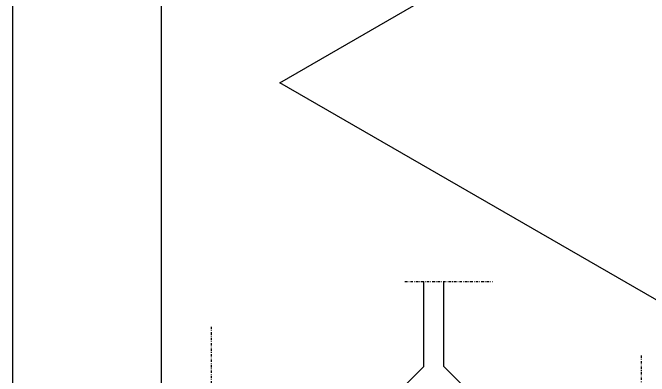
# Paper-space layout 'P12 (2)' of a CAD drawing. Extents: x 32 to 873, y 2 to 596.
# Drawn here: x 32.4 to 161, y 137.4 to 210.8 of the extents above; entities that cross this region are included whole.
import ezdxf

# ---------------------------------------------------------------- set-up
doc = ezdxf.new("R2010")
doc.units = 0
doc.header["$MEASUREMENT"] = 0
doc.linetypes.add('DASHDOT', pattern=[1, 0.5, -0.25, 0, -0.25])
doc.layers.get('0').update_dxf_attribs({"linetype": 'CONTINUOUS'})
for name, color, linetype in [('00', 7, 'CONTINUOUS'), ('carimbo', 4, 'CONTINUOUS'), ('moveis', 253, 'CONTINUOUS')]:
    doc.layers.add(name, color=color, linetype=linetype)

# ---------------------------------------------------------------- blocks, each defined once
blk = doc.blocks.new('A1')
blk.add_lwpolyline([(841, 0), (0, 0), (0, 594), (841, 594)], close=True)
at = {"color": 2}
blk.add_lwpolyline([(831, 10), (831, 584), (30, 584), (30, 10), (831, 10)], dxfattribs=at)

psp = doc.layouts.new('P12 (2)')

# ---------------------------------------------------------------- linework, layer by layer
at = {"layer": '00', "color": 2, "linetype": 'DASHDOT'}
for p, q in [((111.643, 156.551), (129.317, 156.551)), ((72.461, 147.387), (72.461, 125.56)), ((159.329, 141.555), (159.329, 121.561))]:
    psp.add_line(p, q, dxfattribs=at)
at = {"layer": '00', "color": 7, "linetype": 'Continuous'}
for p, q in [((115.48, 139.39), (115.48, 156.551)), ((119.48, 139.39), (119.48, 156.551)), ((115.48, 139.39), (111.48, 135.39)), ((123.48, 135.39), (119.48, 139.39))]:
    psp.add_line(p, q, dxfattribs=at)
at = {"layer": 'moveis'}
psp.add_lwpolyline([(167.754, 149.702), (86.364, 196.692), (207.716, 266.755), (216.713, 261.56)], dxfattribs=at)

# ---------------------------------------------------------------- block references
at = {"layer": 'carimbo', "linetype": 'Continuous'}
psp.add_blockref('A1', (32.403, 2.471), dxfattribs=at)

doc.saveas('drawing.dxf')
